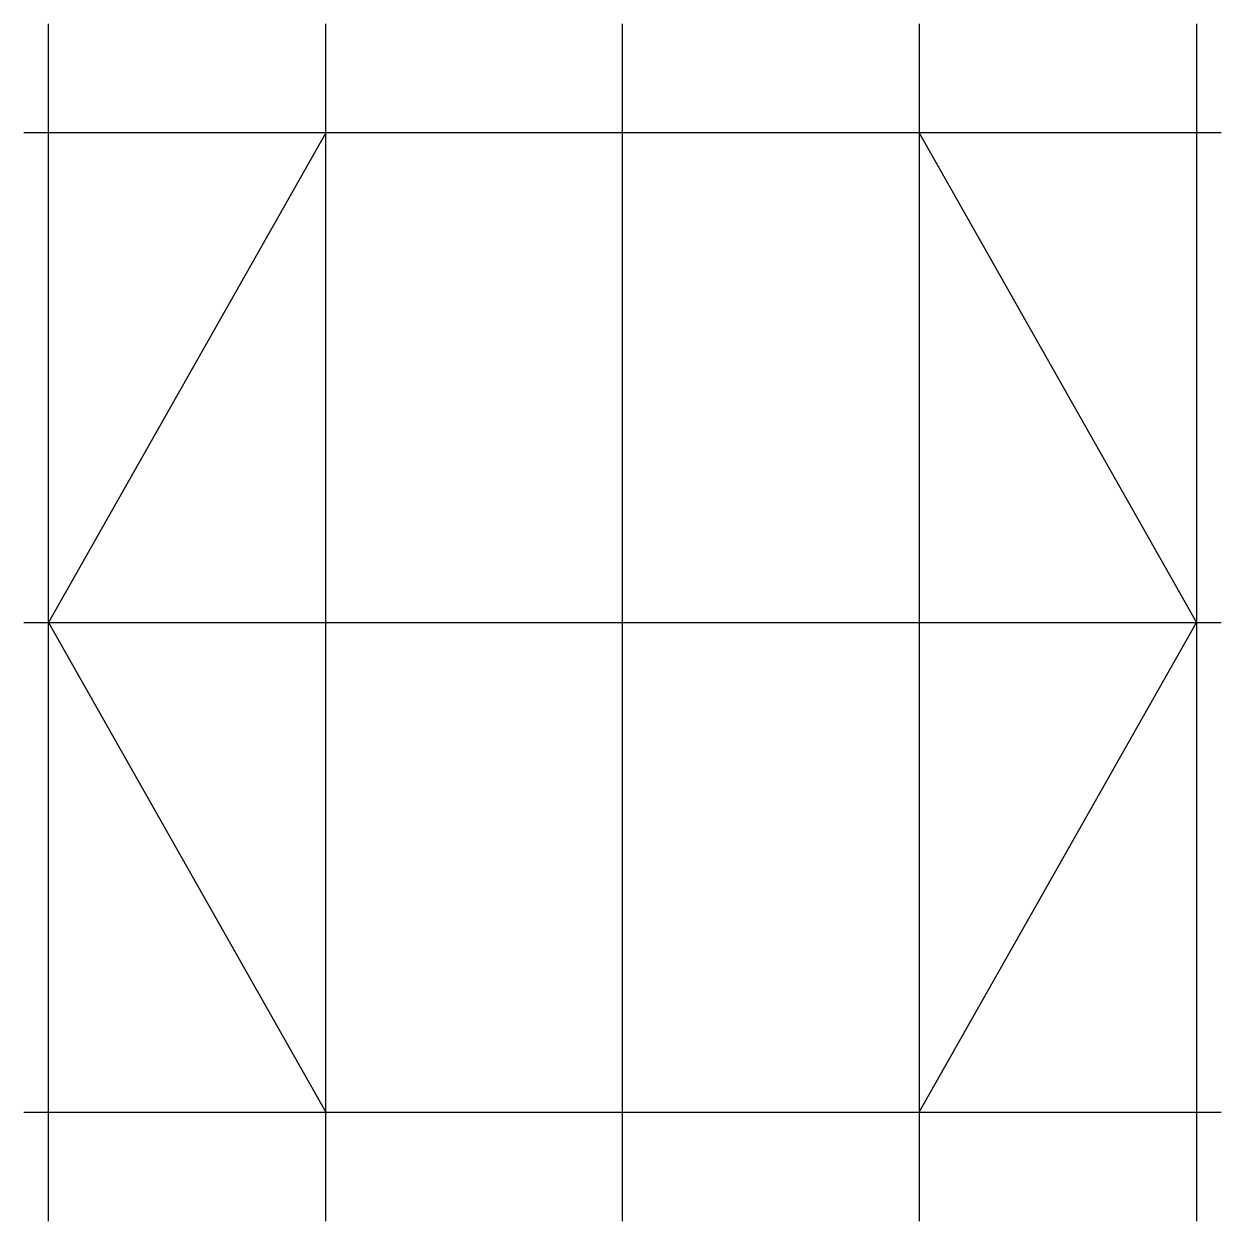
# Model space of a CAD drawing. Extents: x -22 to 22, y -22 to 22.
import ezdxf

# ---------------------------------------------------------------- set-up
doc = ezdxf.new("R2010")
doc.units = 0
doc.layers.get('0').update_dxf_attribs({"linetype": 'CONTINUOUS'})

msp = doc.modelspace()

# ---------------------------------------------------------------- linework, layer by layer
at = {"linetype": 'CONTINUOUS'}
for p, q in [((-21.1, -22), (-21.1, 22)), ((-10.9, -22), (-10.9, 22)), ((0, -22), (0, 22)), ((10.9, 22), (10.9, -22)), ((21.1, 22), (21.1, -22)), ((22, 18), (-22, 18)), ((-10.9, 18), (-21.1, 0)), ((10.9, 18), (-10.9, 18)), ((10.9, 18), (21.1, 0)), ((-22, 0), (22, 0)), ((-21.1, 0), (-10.9, -18)), ((10.9, -18), (21.1, 0)), ((-22, -18), (22, -18)), ((-10.9, -18), (10.9, -18))]:
    msp.add_line(p, q, dxfattribs=at)

doc.saveas('drawing.dxf')
